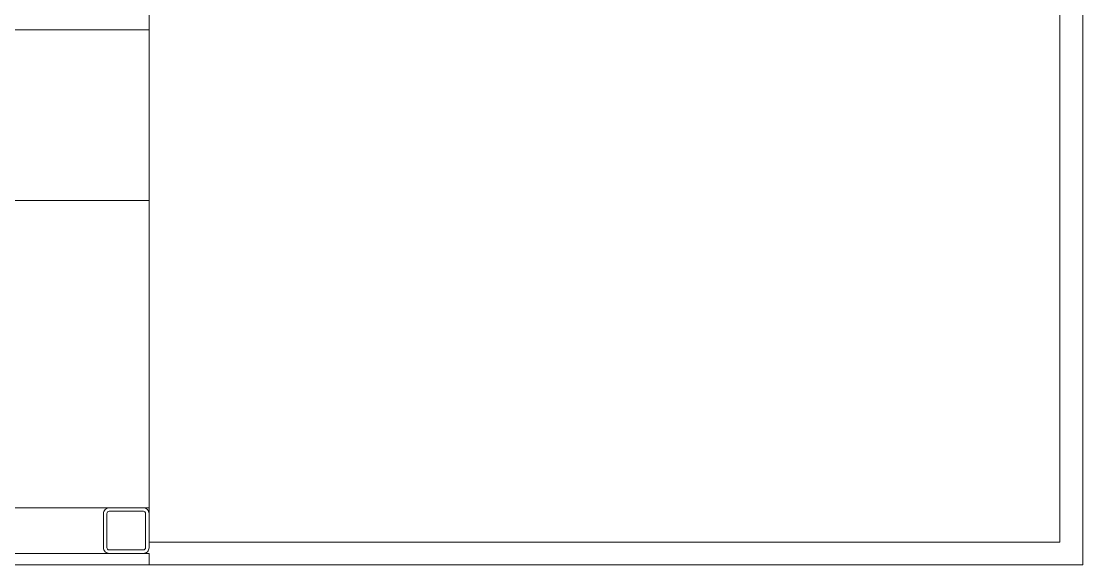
# Model space of a CAD drawing. Extents: x -2012 to 34975, y -1043 to 8321.
# Drawn here: x 4389.6 to 4482.8, y 3110.5 to 3158.3 of the extents above; entities that cross this region are included whole.
import ezdxf

# ---------------------------------------------------------------- set-up
doc = ezdxf.new("R2010")
doc.units = 0
doc.header["$LTSCALE"] = 25
doc.header["$PDMODE"] = 1
doc.layers.get('0').update_dxf_attribs({"color": 9, "lineweight": 9})
for name, color, linetype, lineweight in [('00', 9, 'Continuous', 9), ('01', 9, 'Continuous', 9), ('06D', 9, 'Continuous', 9), ('10', 9, 'Continuous', 9), ('11', 9, 'Continuous', 9), ('14', 9, 'Continuous', 9)]:
    doc.layers.add(name, color=color, linetype=linetype, lineweight=lineweight)

# ---------------------------------------------------------------- blocks, each defined once
blk = doc.blocks.new('p-kolon-80x80-vw')
at = {"layer": '01'}
blk.add_lwpolyline([(-40, -40), (-40, 40), (40, 40), (40, -40)], close=True, dxfattribs=at)
blk = doc.blocks.new('Prf-40x40')
for points in [[(1.5, -2), (-1.5, -2, -0.414214), (-2, -1.5), (-2, 1.5, -0.414214), (-1.5, 2), (1.5, 2, -0.414214), (2, 1.5), (2, -1.5, -0.414214)], [(1.5, -1.7), (-1.5, -1.7, -0.414214), (-1.7, -1.5), (-1.7, 1.5, -0.414214), (-1.5, 1.7), (1.5, 1.7, -0.414214), (1.7, 1.5), (1.7, -1.5, -0.414214)]]:
    blk.add_lwpolyline(points, format="xyb", close=True)
blk.add_point((0, 0))

msp = doc.modelspace()

# ---------------------------------------------------------------- linework, layer by layer
at = {"layer": '00'}
msp.add_lwpolyline([(4044.038, 3892.5), (4173.338, 3892.5), (4173.338, 3872.5), (4095.765, 3872.5), (4095.765, 3362.5), (4480.838, 3362.5), (4480.838, 3297.5), (4465.838, 3297.5), (4465.838, 3347.5), (4340.765, 3347.5), (4340.765, 3157.5), (4400.838, 3157.5), (4400.838, 3142.5), (4277.638, 3142.5), (4277.638, 3157.5), (4325.765, 3157.5), (4325.765, 3347.5), (4125.765, 3347.5), (4125.765, 3157.5), (4164.038, 3157.5), (4164.038, 3142.5), (3680.838, 3142.5)], dxfattribs=at)
at = {"layer": '06D'}
msp.add_lwpolyline([(4303.838, 3142.5), (4303.838, 3115.5), (4400.838, 3115.5)], dxfattribs=at)
at = {"layer": '11'}
msp.add_lwpolyline([(4299.838, 3142.5), (4299.838, 3111.5), (4400.838, 3111.5), (4400.838, 3110.5), (4298.838, 3110.5), (4298.838, 3142.5), (4299.838, 3142.5)], dxfattribs=at)
at = {"layer": '14'}
for points in [[(4482.838, 3207.5), (4482.838, 3110.5), (4402.838, 3110.5)], [(4400.838, 3111.5), (4400.838, 3110.5), (4402.838, 3110.5)]]:
    msp.add_lwpolyline(points, dxfattribs=at)

# ---------------------------------------------------------------- block references
msp.add_blockref('p-kolon-80x80-vw', (4440.838, 3152.5))
at = {"layer": '10', "xscale": -1}
msp.add_blockref('Prf-40x40', (4398.838, 3113.5), dxfattribs=at)

doc.saveas('drawing.dxf')
